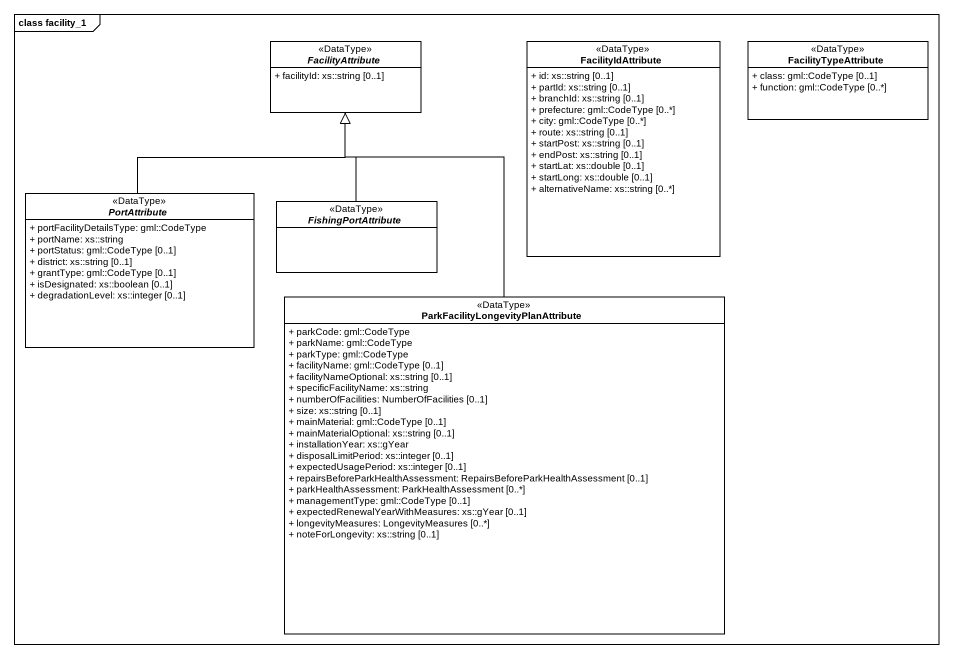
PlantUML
@startuml
mainframe class facility_1
hide circle
hide empty members
skinparam classAttributeIconSize 0
abstract class FacilityAttribute <<DataType>> #FFFFFF {
  + facilityId: xs::string [0..1]
}
class FacilityIdAttribute <<DataType>> #FFFFFF {
  + id: xs::string [0..1]
  + partId: xs::string [0..1]
  + branchId: xs::string [0..1]
  + prefecture: gml::CodeType [0..*]
  + city: gml::CodeType [0..*]
  + route: xs::string [0..1]
  + startPost: xs::string [0..1]
  + endPost: xs::string [0..1]
  + startLat: xs::double [0..1]
  + startLong: xs::double [0..1]
  + alternativeName: xs::string [0..*]
}
class FacilityTypeAttribute <<DataType>> #FFFFFF {
  + class: gml::CodeType [0..1]
  + function: gml::CodeType [0..*]
}
abstract class PortAttribute <<DataType>> #FFFFFF {
  + portFacilityDetailsType: gml::CodeType
  + portName: xs::string
  + portStatus: gml::CodeType [0..1]
  + district: xs::string [0..1]
  + grantType: gml::CodeType [0..1]
  + isDesignated: xs::boolean [0..1]
  + degradationLevel: xs::integer [0..1]
}
abstract class FishingPortAttribute <<DataType>> #FFFFFF
class "ParkFacilityLongevityPlanAttribute" as ParkFacilityLongevityPlanAtt <<DataType>> #FFFFFF {
  + parkCode: gml::CodeType
  + parkName: gml::CodeType
  + parkType: gml::CodeType
  + facilityName: gml::CodeType [0..1]
  + facilityNameOptional: xs::string [0..1]
  + specificFacilityName: xs::string
  + numberOfFacilities: NumberOfFacilities [0..1]
  + size: xs::string [0..1]
  + mainMaterial: gml::CodeType [0..1]
  + mainMaterialOptional: xs::string [0..1]
  + installationYear: xs::gYear
  + disposalLimitPeriod: xs::integer [0..1]
  + expectedUsagePeriod: xs::integer [0..1]
  + repairsBeforeParkHealthAssessment: RepairsBeforeParkHealthAssessment [0..1]
  + parkHealthAssessment: ParkHealthAssessment [0..*]
  + managementType: gml::CodeType [0..1]
  + expectedRenewalYearWithMeasures: xs::gYear [0..1]
  + longevityMeasures: LongevityMeasures [0..*]
  + noteForLongevity: xs::string [0..1]
}
PortAttribute -up-|> FacilityAttribute
FishingPortAttribute -up-|> FacilityAttribute
ParkFacilityLongevityPlanAtt -up-|> FacilityAttribute
@enduml
